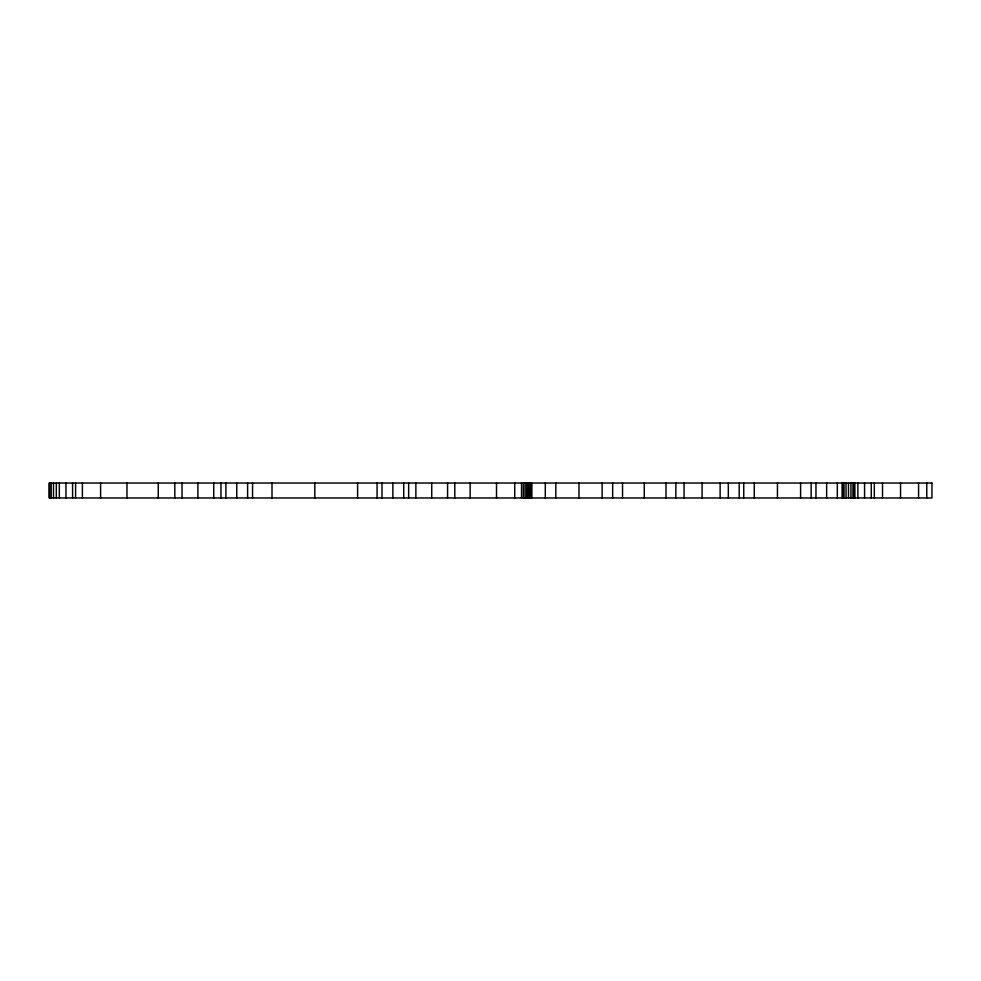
<?xml version="1.0" encoding="UTF-8"?>
<svg xmlns="http://www.w3.org/2000/svg" width="981" height="981" viewBox="0 0 981 981"><rect width="100%" height="100%" fill="white"/><g stroke="black" fill="none" stroke-linecap="round" stroke-linejoin="round"><path stroke-width="1.47" d="M926.775 483.032L926.775 497.968M918.584 483.032L918.584 497.968M900.546 483.032L900.546 497.968M882.52 483.032L882.52 497.968M874.329 483.032L874.329 497.968M871.275 483.032L871.275 497.968M864.568 483.032L864.568 497.968M857.86 483.032L857.86 497.968M854.819 483.032L854.819 497.968M854.316 483.032L854.316 497.968M852.955 483.032L852.955 497.968M850.956 483.032L850.956 497.968M848.491 483.032L848.491 497.968M846.039 483.032L846.039 497.968M844.028 483.032L844.028 497.968M842.679 483.032L842.679 497.968M842.176 483.032L842.176 497.968M837.32 483.032L837.32 497.968M826.652 483.032L826.652 497.968M815.971 483.032L815.971 497.968M811.128 483.032L811.128 497.968M800.594 483.032L800.594 497.968M777.442 483.032L777.442 497.968M754.279 483.032L754.279 497.968M743.757 483.032L743.757 497.968M739.171 483.032L739.171 497.968M728.319 483.032L728.319 497.968M720.128 483.032L720.128 497.968M702.089 483.032L702.089 497.968M684.064 483.032L684.064 497.968M675.86 483.032L675.86 497.968M665.989 483.032L665.989 497.968M644.259 483.032L644.259 497.968M622.543 483.032L622.543 497.968M612.659 483.032L612.659 497.968M602.138 483.032L602.138 497.968M578.974 483.032L578.974 497.968M555.822 483.032L555.822 497.968M545.289 483.032L545.289 497.968M531.641 483.032L531.641 497.968M531.481 483.032L531.481 497.968M531.003 483.032L531.003 497.968M530.255 483.032L530.255 497.968M529.262 483.032L529.262 497.968M528.036 483.032L528.036 497.968M526.625 483.032L526.625 497.968M525.056 483.032L525.056 497.968M523.339 483.032L523.339 497.968M521.536 483.032L521.536 497.968M514.731 483.032L514.731 497.968M496.521 483.032L496.521 497.968M470.144 483.032L470.144 497.968M454.792 483.032L454.792 497.968M447.581 483.032L447.581 497.968M431.726 483.032L431.726 497.968M415.87 483.032L415.87 497.968M408.66 483.032L408.66 497.968M403.731 483.032L403.731 497.968M392.866 483.032L392.866 497.968M382.001 483.032L382.001 497.968M377.06 483.032L377.06 497.968M357.611 483.032L357.611 497.968M314.815 483.032L314.815 497.968M272.007 483.032L272.007 497.968M252.558 483.032L252.558 497.968M247.617 483.032L247.617 497.968M236.764 483.032L236.764 497.968M225.9 483.032L225.9 497.968M220.958 483.032L220.958 497.968M213.748 483.032L213.748 497.968M197.892 483.032L197.892 497.968M182.025 483.032L182.025 497.968M174.814 483.032L174.814 497.968M158.248 483.032L158.248 497.968M126.978 483.032L126.978 497.968M100.602 483.032L100.602 497.968M82.392 483.032L82.392 497.968M75.598 483.032L75.598 497.968M72.582 483.032L72.582 497.968M65.96 483.032L65.96 497.968M59.326 483.032L59.326 497.968M56.322 483.032L56.322 497.968M53.501 483.032L53.501 497.968M51.184 483.032L51.184 497.968M49.626 483.032L49.626 497.968M931.95 483.032L49.05 483.032L49.05 497.968L931.95 497.968L931.95 483.032"/></g></svg>
